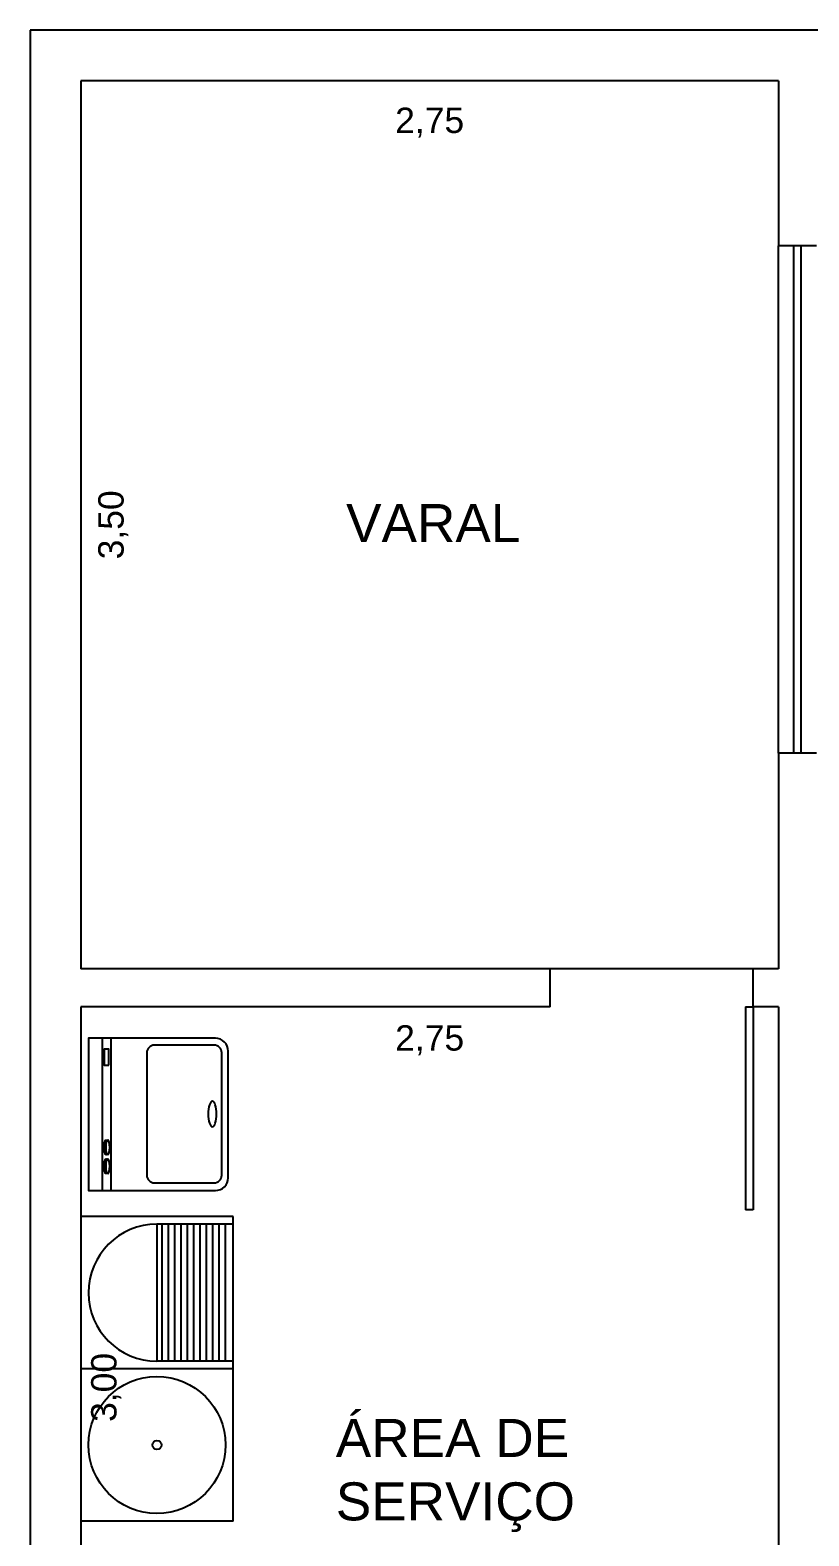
# Model space of a CAD drawing. Header units: millimetres. Extents: x 154.1 to 235.2, y 94.9 to 137.4.
# Drawn here: x 154.05 to 157.12, y 116.49 to 122.43 of the extents above; entities that cross this region are included whole.
import ezdxf

# ---------------------------------------------------------------- set-up
doc = ezdxf.new("R2010")
doc.units = ezdxf.units.MM
doc.header["$LTSCALE"] = 0.05
for name, color, linetype in [('Cotas', 6, 'Continuous'), ('Desnivel', 1, 'Continuous'), ('Janela', 2, 'Continuous'), ('Parede', 5, 'Continuous')]:
    doc.layers.add(name, color=color, linetype=linetype)
doc.styles.get("Standard").update_dxf_attribs({"font": 'arial.ttf'})
doc.dimstyles.new('ISO-25', dxfattribs={"dimtxt": 0.3, "dimasz": 2.5, "dimexe": 1.25, "dimexo": 0.625, "dimgap": 0.2, "dimtad": 1, "dimzin": 1, "dimtxsty": 'Standard', "dimcen": 2.5, "dimse1": 1, "dimse2": 1, "dimsd1": 1, "dimsd2": 1, "dimclrd": 6, "dimclrt": 2, "dimadec": 0, "dimazin": 0, "dimtfac": 1, "dimtmove": 0, "dimatfit": 3, "dimfxl": 1, "dimarcsym": 0})

# ---------------------------------------------------------------- blocks, each defined once
blk = doc.blocks.new('*D35')
at = {"layer": 'Defpoints', "color": 0}
for p in [(154.2542, 122.2261), (157.0042, 122.2261), (154.2542, 121.8011)]:
    blk.add_point(p, dxfattribs=at)
at = {"layer": 'Cotas', "color": 2, "insert": (155.6292, 122.0612), "char_height": 0.1, "attachment_point": 5}
blk.add_mtext('2,75', dxfattribs=at)
blk = doc.blocks.new('*D36')
at = {"layer": 'Defpoints', "color": 0}
for p in [(154.2542, 122.2261), (154.2542, 118.7261), (154.6421, 118.7261)]:
    blk.add_point(p, dxfattribs=at)
at = {"layer": 'Cotas', "color": 2, "insert": (154.3821, 120.4761), "char_height": 0.1, "attachment_point": 5, "rotation": 90}
blk.add_mtext('3,50', dxfattribs=at)
blk = doc.blocks.new('*D43')
at = {"layer": 'Defpoints', "color": 0}
for p in [(154.2542, 118.5761), (157.0042, 118.5761), (157.0042, 118.1843)]:
    blk.add_point(p, dxfattribs=at)
at = {"layer": 'Cotas', "color": 2, "insert": (155.6292, 118.4444), "char_height": 0.1, "attachment_point": 5}
blk.add_mtext('2,75', dxfattribs=at)
blk = doc.blocks.new('*D44')
at = {"layer": 'Defpoints', "color": 0}
for p in [(154.2542, 118.5761), (154.2542, 115.5761), (154.6141, 115.5761)]:
    blk.add_point(p, dxfattribs=at)
at = {"layer": 'Cotas', "color": 2, "insert": (154.354, 117.0761), "char_height": 0.1, "attachment_point": 5, "rotation": 90}
blk.add_mtext('3,00', dxfattribs=at)

msp = doc.modelspace()

# ---------------------------------------------------------------- linework, layer by layer
at = {"layer": 'Desnivel'}
for p, q in [((157.0042, 119.5761), (157.0042, 121.5761)), ((156.9042, 118.7261), (156.1042, 118.7261)), ((154.3395, 117.8521), (154.3395, 118.4521)), ((154.3739, 117.8521), (154.3739, 118.4521)), ((154.8542, 117.7492), (154.2542, 117.7492)), ((154.8542, 117.7192), (154.5542, 117.7192)), ((154.5542, 117.7192), (154.5542, 117.1792)), ((154.5742, 117.1792), (154.5742, 117.7192)), ((154.5992, 117.1792), (154.5992, 117.7192)), ((154.6242, 117.1792), (154.6242, 117.7192)), ((154.6492, 117.1792), (154.6492, 117.7192)), ((154.6742, 117.1792), (154.6742, 117.7192)), ((154.6992, 117.1792), (154.6992, 117.7192)), ((154.7242, 117.1792), (154.7242, 117.7192)), ((154.7492, 117.1792), (154.7492, 117.7192)), ((154.7742, 117.1792), (154.7742, 117.7192)), ((154.7992, 117.1792), (154.7992, 117.7192)), ((154.8242, 117.1792), (154.8242, 117.7192)), ((154.8542, 117.1492), (154.8542, 117.7492)), ((154.8542, 117.1792), (154.5542, 117.1792)), ((154.8542, 117.1492), (154.2542, 117.1492)), ((154.8542, 116.5492), (154.8542, 117.1492)), ((154.8542, 116.5492), (154.2542, 116.5492))]:
    msp.add_line(p, q, dxfattribs=at)
for points in [[(154.835, 117.9021), (154.835, 118.4021, 0.414214), (154.785, 118.4521), (154.285, 118.4521), (154.285, 117.8521), (154.785, 117.8521, 0.414214)], [(154.7797, 117.8824, 0.414214), (154.8097, 117.9124), (154.8097, 118.3951, 0.414214), (154.7797, 118.4251), (154.5441, 118.4251, 0.414214), (154.5141, 118.3951), (154.5141, 117.9124, 0.414214), (154.5441, 117.8824)]]:
    msp.add_lwpolyline(points, format="xyb", close=True, dxfattribs=at)
msp.add_lwpolyline([(154.3643, 118.3462), (154.3643, 118.4094), (154.3466, 118.4094), (154.3466, 118.3462)], close=True, dxfattribs=at)
for radius in [0.27, 0.0178]:
    msp.add_circle((154.5542, 116.8492), radius, dxfattribs=at)
msp.add_arc((154.5542, 117.4492), 0.27, 90, 270, dxfattribs=at)
at = {"layer": 'Desnivel', "extrusion": (0, 0, -1)}
for centre, major_axis, ratio in [((154.7726, 118.1538), (0, -0.0504), 0.328946), ((154.3601, 118.022), (0, -0.0291), 0.275353), ((154.3601, 117.9478), (0, -0.0291), 0.275353)]:
    msp.add_ellipse(centre, major_axis=major_axis, ratio=ratio, dxfattribs=at)
for centre in [(154.3541, 118.022), (154.3541, 117.9478)]:
    msp.add_ellipse(centre, major_axis=(0, -0.0291), ratio=0.275353, start_param=5.904478, end_param=9.803485, dxfattribs=at)
at = {"layer": 'Janela'}
for p, q in [((157.0642, 119.5761), (157.0642, 121.5761)), ((157.0942, 119.5761), (157.0942, 121.5761)), ((156.8742, 118.5761), (156.9042, 118.5761)), ((156.8742, 118.5761), (156.8742, 117.7761)), ((156.9042, 118.5761), (156.9042, 117.7761)), ((156.9042, 117.7761), (156.8742, 117.7761))]:
    msp.add_line(p, q, dxfattribs=at)
at = {"layer": 'Parede'}
for p, q in [((184.0542, 122.4261), (154.0542, 122.4261)), ((154.0542, 122.4261), (154.0542, 97.4261)), ((154.2542, 122.2261), (154.2542, 118.7261)), ((157.0042, 122.2261), (154.2542, 122.2261)), ((157.0042, 122.2261), (157.0042, 121.5761)), ((157.1542, 121.5761), (157.0042, 121.5761)), ((157.0042, 119.5761), (157.0042, 118.7261)), ((157.1542, 119.5761), (157.0042, 119.5761)), ((156.1042, 118.7261), (154.2542, 118.7261)), ((156.1042, 118.5761), (156.1042, 118.7261)), ((156.9042, 118.5761), (156.9042, 118.7261)), ((157.0042, 118.7261), (156.9042, 118.7261)), ((154.2542, 118.5761), (154.2542, 115.5761)), ((156.1042, 118.5761), (154.2542, 118.5761)), ((157.0042, 118.5761), (156.9042, 118.5761)), ((157.0042, 118.5761), (157.0042, 115.5761))]:
    msp.add_line(p, q, dxfattribs=at)

# ---------------------------------------------------------------- texts
at = {"layer": 'Janela', "char_height": 0.15, "attachment_point": 1}
for s, insert in [('VARAL', (155.2998, 120.558)), ('ÁREA DE\\PSERVIÇO', (155.2592, 116.9519))]:
    msp.add_mtext(s, dxfattribs=dict(at, insert=insert))

# ---------------------------------------------------------------- dimensions: what is measured, and where the dimension line sits
at = {"layer": 'Cotas'}
dim = msp.add_linear_dim(base=(154.2542, 121.8011), p1=(157.0042, 122.2261), p2=(154.2542, 122.2261), dimstyle='ISO-25', override={"dimtxt": 0.1}, dxfattribs=at)
dim.commit()
dim.dimension.update_dxf_attribs({"geometry": '*D35', "text_midpoint": (155.6292, 122.0612)})
dim = msp.add_linear_dim(base=(154.6421, 118.7261), p1=(154.2542, 122.2261), p2=(154.2542, 118.7261), angle=90, dimstyle='ISO-25', override={"dimtxt": 0.1}, dxfattribs=at)
dim.commit()
dim.dimension.update_dxf_attribs({"geometry": '*D36', "text_midpoint": (154.3821, 120.4761)})
dim = msp.add_linear_dim(base=(157.0042, 118.1843), p1=(154.2542, 118.5761), p2=(157.0042, 118.5761), dimstyle='ISO-25', override={"dimtxt": 0.1}, dxfattribs=at)
dim.commit()
dim.dimension.update_dxf_attribs({"geometry": '*D43', "text_midpoint": (155.6292, 118.1843), "dimtype": 160})
dim = msp.add_linear_dim(base=(154.6141, 115.5761), p1=(154.2542, 118.5761), p2=(154.2542, 115.5761), angle=90, dimstyle='ISO-25', override={"dimtxt": 0.1}, dxfattribs=at)
dim.commit()
dim.dimension.update_dxf_attribs({"geometry": '*D44', "text_midpoint": (154.6141, 117.0761), "dimtype": 160})

doc.saveas('drawing.dxf')
